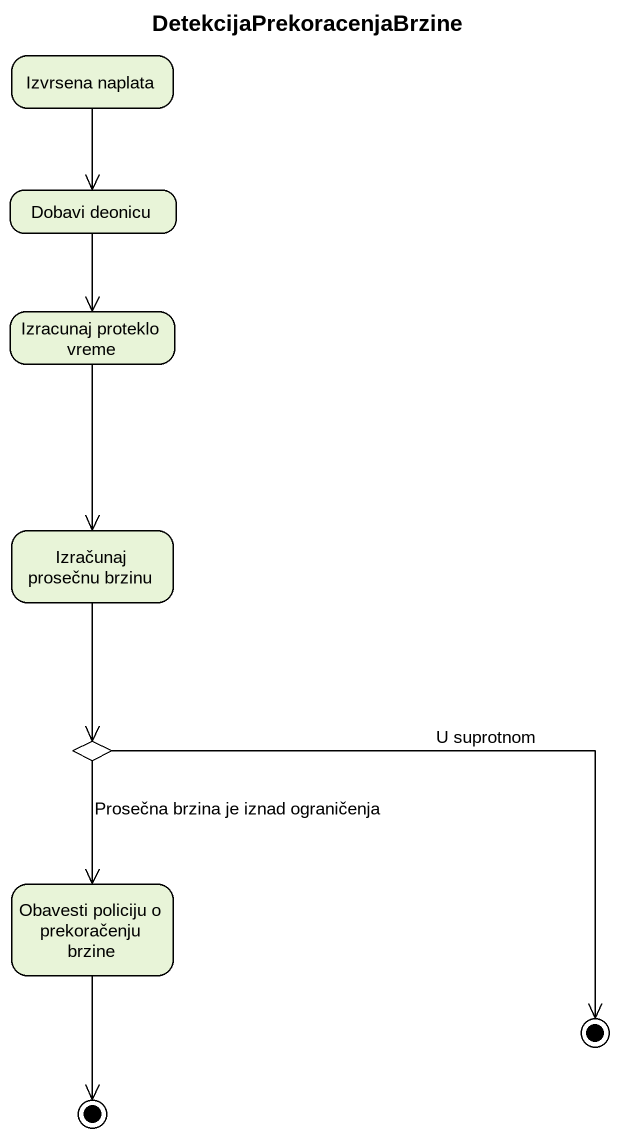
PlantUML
@startuml
title DetekcijaPrekoracenjaBrzine
hide empty description
state "Izvrsena naplata" as Izvrsena_naplata
state "Dobavi deonicu" as Dobavi_deonicu
state "Izracunaj proteklo vreme" as Izracunaj_proteklo_vreme
state "Izračunaj prosečnu brzinu" as Izračunaj_prosečnu_brzinu
state choice1 <<choice>>
state "Obavesti policiju o prekoračenju brzine" as Obavesti_policiju_o
state final1 <<end>>
state final2 <<end>>
Izvrsena_naplata --> Dobavi_deonicu
Dobavi_deonicu --> Izracunaj_proteklo_vreme
Izracunaj_proteklo_vreme --> Izračunaj_prosečnu_brzinu
Izračunaj_prosečnu_brzinu --> choice1
choice1 --> Obavesti_policiju_o : Prosečna brzina je iznad ograničenja
choice1 -right-> final1 : U suprotnom
Obavesti_policiju_o --> final2
@enduml
